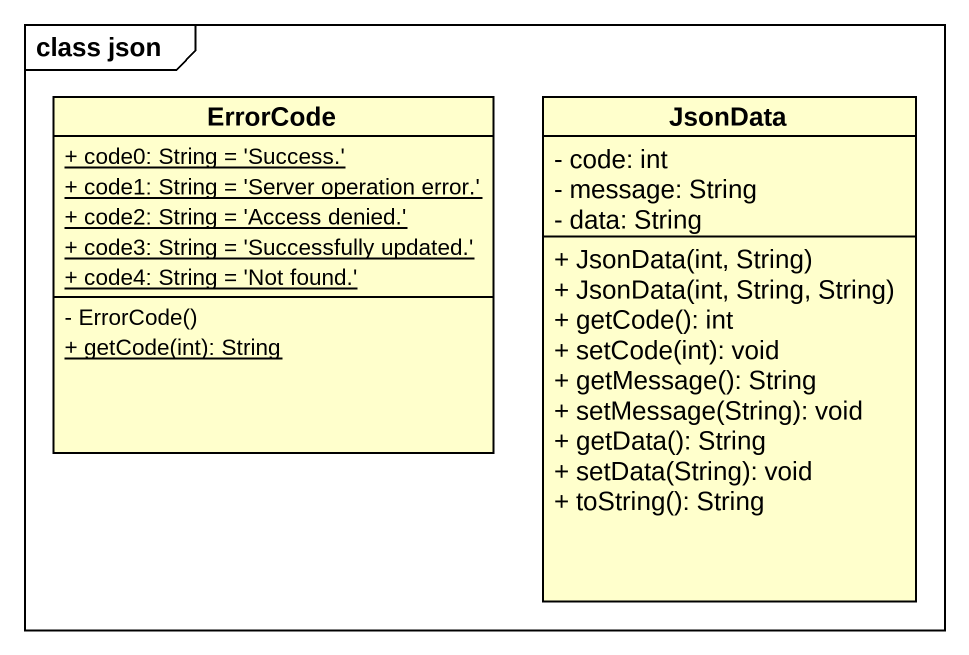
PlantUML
@startuml
mainframe class json
hide circle
hide empty members
skinparam classAttributeIconSize 0
class ErrorCode {
  {static} + code0: String = 'Success.'
  {static} + code1: String = 'Server operation error.'
  {static} + code2: String = 'Access denied.'
  {static} + code3: String = 'Successfully updated.'
  {static} + code4: String = 'Not found.'
  - ErrorCode()
  {static} + getCode(int): String
}
class JsonData {
  - code: int
  - message: String
  - data: String
  + JsonData(int, String)
  + JsonData(int, String, String)
  + getCode(): int
  + setCode(int): void
  + getMessage(): String
  + setMessage(String): void
  + getData(): String
  + setData(String): void
  + toString(): String
}
@enduml
